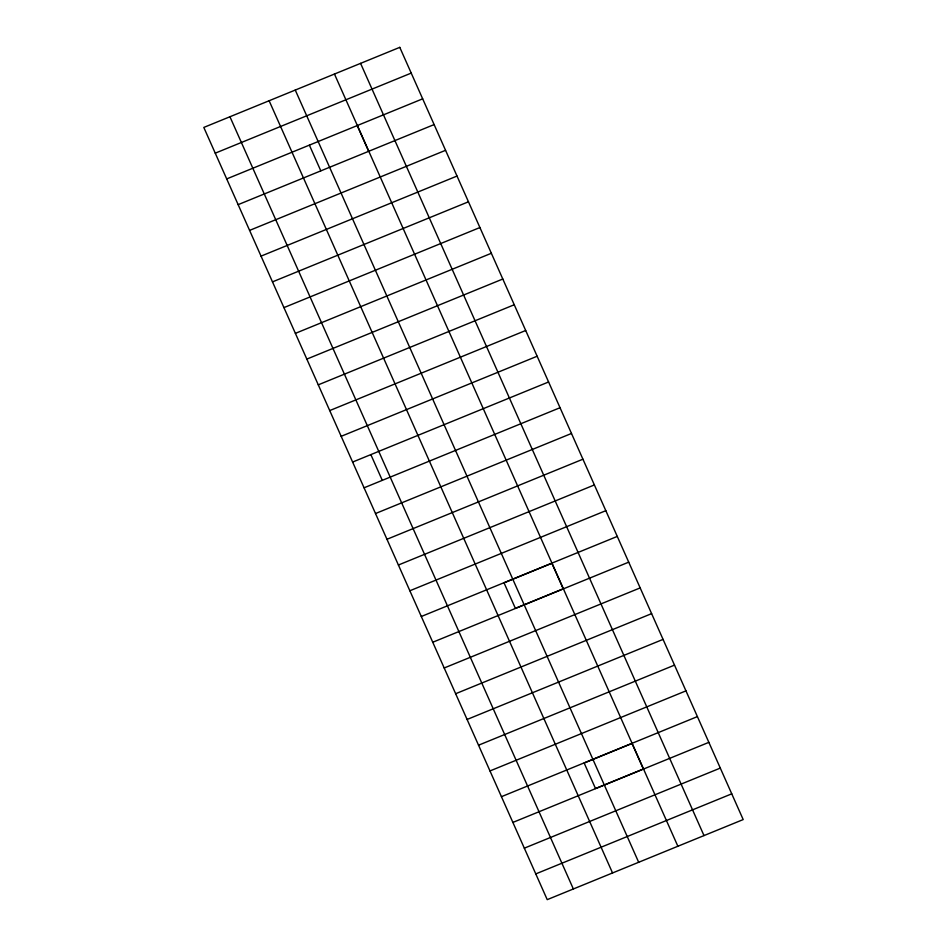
<?xml version="1.0" encoding="UTF-8"?>
<svg xmlns="http://www.w3.org/2000/svg" width="947" height="947" viewBox="0 0 947 947"><rect width="100%" height="100%" fill="white"/><g stroke="black" fill="none" stroke-linecap="round" stroke-linejoin="round"><path stroke-width="1.42" d="M215.253 153.165L411.223 73.097M226.7 178.912L422.67 98.831M238.147 204.647L434.117 124.578M249.594 230.393L445.563 150.313M261.041 256.128L457.01 176.059M272.487 281.875L468.457 201.794M283.946 307.609L479.904 227.54M295.393 333.356L491.351 253.275M306.84 359.091L502.798 279.022M318.287 384.837L514.245 304.756M329.734 410.572L525.692 330.503M341.18 436.318L537.138 356.238M352.627 462.053L548.585 381.984M364.074 487.8L560.032 407.719M375.521 513.534L571.479 433.466M386.968 539.281L582.926 459.2M398.415 565.016L594.373 484.947M409.862 590.762L605.82 510.682M421.308 616.497L617.266 536.428M432.755 642.244L628.713 562.163M444.202 667.978L640.16 587.909M455.649 693.725L651.607 613.644M467.096 719.46L663.054 639.391M478.543 745.206L674.513 665.125M489.99 770.941L685.959 690.872M501.437 796.687L697.406 716.607M512.883 822.422L708.853 742.353M524.33 848.169L720.3 768.088M535.777 873.903L731.747 793.835M360.582 63.366L704 835.585M334.457 74.044L677.874 846.263M357.291 125.667L368.643 151.2M295.263 90.06L638.68 862.279M309.42 145.234L320.773 170.768M269.126 100.737L612.543 872.956M229.943 116.753L573.361 888.973M370.893 454.714L382.245 480.247M399.776 47.35L203.806 127.431L547.224 899.65L743.194 819.569L399.776 47.35M551.888 563.264L504.029 582.819L515.381 608.353L563.252 588.797L551.888 563.264M632.016 743.454L584.157 763.01L595.509 788.543L643.38 768.988L632.016 743.454"/></g></svg>
